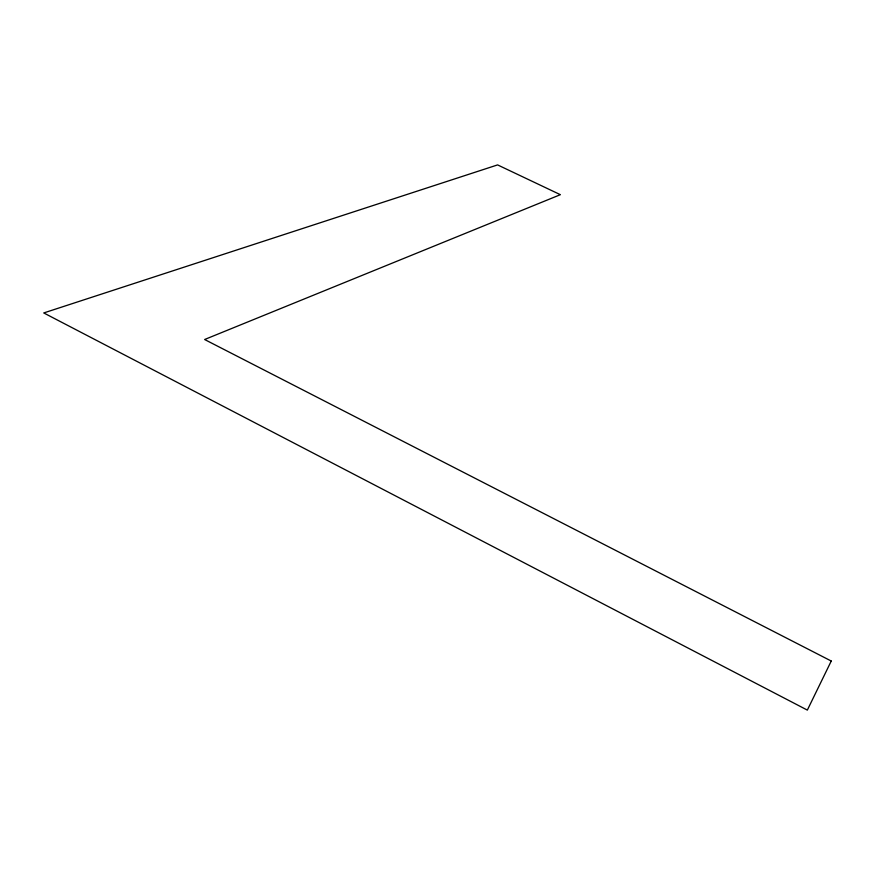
<?xml version="1.0" encoding="UTF-8"?>
<svg xmlns="http://www.w3.org/2000/svg" width="875" height="875" viewBox="0 0 875 875"><rect width="100%" height="100%" fill="white"/><g stroke="black" fill="none" stroke-linecap="round" stroke-linejoin="round"><path stroke-width="1.31" d="M831.25 661.03L807.341 710.095L43.75 312.944L497.591 164.905L560.372 194.688L204.619 339.511L831.25 661.03"/></g></svg>
